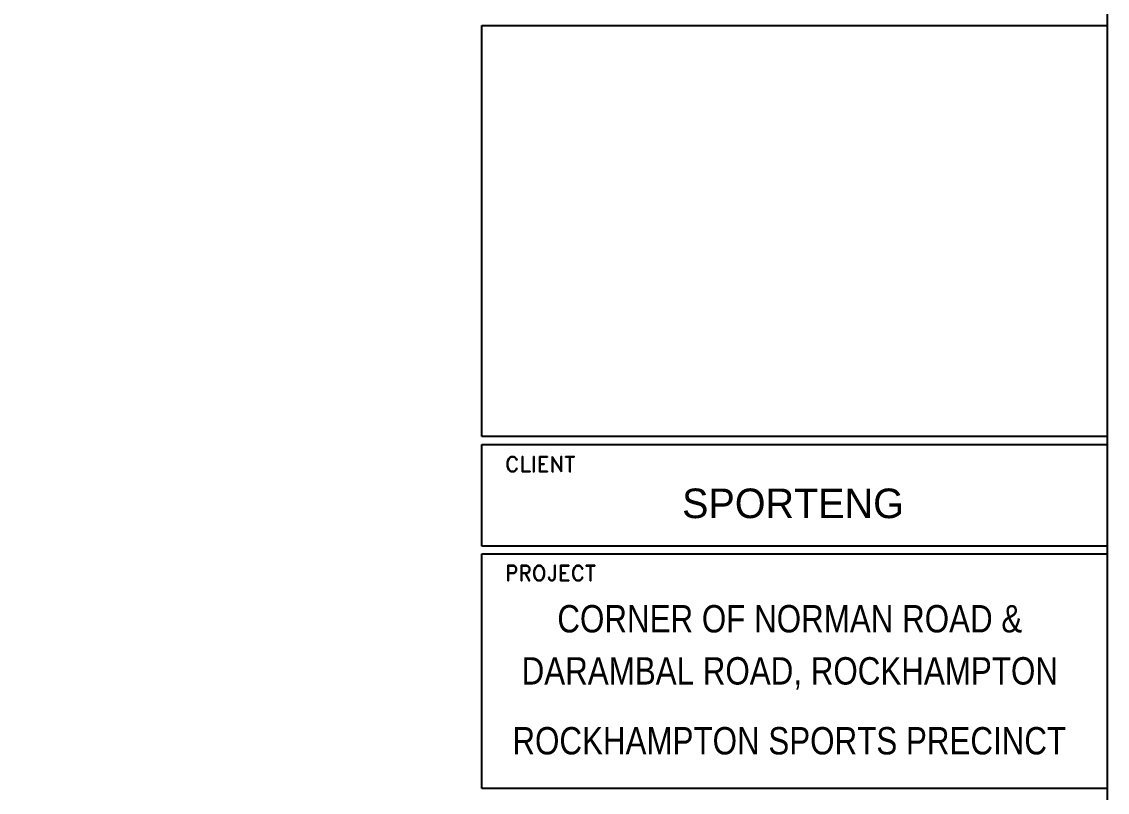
# Model space of a CAD drawing. Header units: metres. Extents: x 245957 to 247358, y 7418632 to 7419642.
# Drawn here: x 247101.9 to 247337.9, y 7418821.7 to 7418989.3 of the extents above; entities that cross this region are included whole.
import ezdxf
from ezdxf.enums import TextEntityAlignment as Align

# ---------------------------------------------------------------- set-up
doc = ezdxf.new("R2010")
doc.units = ezdxf.units.M
for name, color, linetype in [('-TEXT', 7, 'Continuous'), ('EX-FEATURE', 7, 'Continuous'), ('EX-TITLEBLOCK', 7, 'Continuous')]:
    doc.layers.add(name, color=color, linetype=linetype)
doc.styles.add('BOLD', font='ARIALN.TTF')
doc.styles.add('LOGO', font='GOTHIC.TTF')
doc.styles.add('TITLE-TXT', font='romand.shx')

# ---------------------------------------------------------------- blocks, each defined once
blk = doc.blocks.new('A1-TITLE-SC')
at = {"layer": 'EX-TITLEBLOCK', "color": 2}
for p, q in [((748.01, 157.09), (748.01, 209.67)), ((748.01, 209.67), (828, 209.67)), ((828, 209.67), (828, 157.09)), ((828, 157.09), (748.01, 157.09)), ((748, 156.09), (828, 156.09)), ((748, 143.09), (748, 156.09)), ((828, 156.09), (828, 143.09)), ((828, 143.09), (748, 143.09)), ((748, 112.09), (748, 142.09)), ((748, 142.09), (828, 142.09)), ((828, 142.09), (828, 112.09)), ((828, 112.09), (748, 112.09))]:
    blk.add_line(p, q, dxfattribs=at)
at = {"layer": 'EX-TITLEBLOCK', "color": 2, "flags": 128}
blk.add_lwpolyline([(28, 14), (28, 580), (828, 580), (828, 14)], close=True, dxfattribs=at)
at = {"layer": 'EX-TITLEBLOCK', "color": 2, "style": 'TITLE-TXT'}
for s, p in [('CLIENT', (751, 152.57)), ('PROJECT', (750.97, 138.63))]:
    blk.add_text(s, height=2, dxfattribs=at).set_placement(p)

msp = doc.modelspace()

# ---------------------------------------------------------------- block references
at = {"layer": 'EX-FEATURE', "xscale": 1.700115417462983, "yscale": 1.700118539193977, "zscale": 1.700115272608143}
msp.add_blockref('A1-TITLE-SC', (245930.21, 7418631.97), dxfattribs=at)

# ---------------------------------------------------------------- texts
at = {"layer": '-TEXT', "color": 7, "linetype": 'Continuous'}
for s, height, style, p in [('SPORTENG', 6.426, 'LOGO', (247269.56, 7418881.32)), ('CORNER OF NORMAN ROAD &', 5.9504, 'BOLD', (247268.87, 7418856.46)), ('DARAMBAL ROAD, ROCKHAMPTON', 5.9504, 'BOLD', (247268.87, 7418845.12)), ('ROCKHAMPTON SPORTS PRECINCT', 5.9504, 'BOLD', (247268.75, 7418829.92))]:
    msp.add_text(s, height=height, dxfattribs=dict(at, style=style)).set_placement(p, align=Align.CENTER)

doc.saveas('drawing.dxf')
